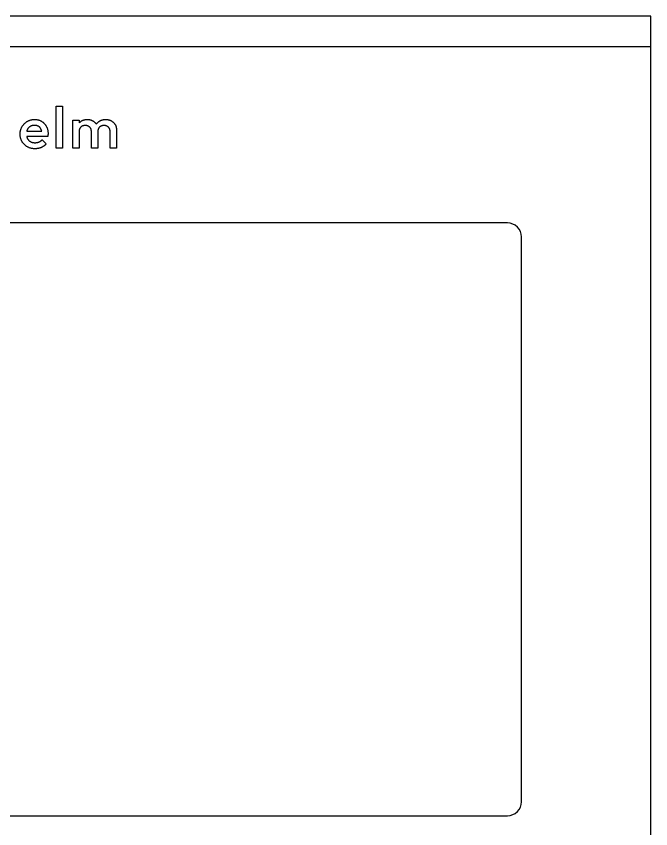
# Model space of a CAD drawing. Header units: millimetres. Extents: x 0 to 140, y 0 to 140.
# Drawn here: x 71.3 to 139.6, y 53 to 140.5 of the extents above; entities that cross this region are included whole.
import ezdxf

# ---------------------------------------------------------------- set-up
doc = ezdxf.new("R2010")
doc.units = ezdxf.units.MM
for name, color, linetype in [('CUTS', 5, 'Continuous'), ('ENGRAVE', 1, 'Continuous'), ('FACE', 8, 'Continuous')]:
    doc.layers.add(name, color=color, linetype=linetype)

msp = doc.modelspace()

# ---------------------------------------------------------------- linework, layer by layer
at = {"layer": 'CUTS'}
msp.add_lwpolyline([(15.4, 54.45), (124.2, 54.45, 0.414214), (125.7, 55.95), (125.7, 116.75, 0.414214), (124.2, 118.25), (15.4, 118.25, 0.414214), (13.9, 116.75), (13.9, 55.95, 0.414214)], format="xyb", close=True, dxfattribs=at)
at = {"layer": 'ENGRAVE'}
for points in [[(75.638, 126.3), (75.638, 130.839), (76.332, 130.839), (76.332, 126.3)], [(72.546, 126.442), (72.501, 126.468), (72.458, 126.495), (72.415, 126.524), (72.374, 126.554), (72.334, 126.585), (72.296, 126.617), (72.258, 126.651), (72.221, 126.685), (72.186, 126.721), (72.152, 126.758), (72.119, 126.797), (72.087, 126.836), (72.057, 126.877), (72.028, 126.919), (71.999, 126.962), (71.972, 127.006), (71.947, 127.051), (71.923, 127.097), (71.901, 127.144), (71.88, 127.191), (71.861, 127.239), (71.844, 127.288), (71.828, 127.337), (71.814, 127.388), (71.802, 127.438), (71.791, 127.49), (71.782, 127.542), (71.774, 127.595), (71.769, 127.648), (71.765, 127.703), (71.762, 127.757), (71.761, 127.813), (71.762, 127.869), (71.764, 127.924), (71.769, 127.978), (71.774, 128.031), (71.782, 128.084), (71.79, 128.136), (71.801, 128.187), (71.813, 128.238), (71.827, 128.288), (71.842, 128.337), (71.86, 128.385), (71.878, 128.433), (71.899, 128.48), (71.92, 128.526), (71.944, 128.572), (71.969, 128.617), (71.996, 128.661), (72.024, 128.704), (72.052, 128.745), (72.083, 128.786), (72.114, 128.825), (72.146, 128.863), (72.18, 128.9), (72.214, 128.936), (72.25, 128.971), (72.287, 129.004), (72.325, 129.037), (72.365, 129.068), (72.405, 129.098), (72.447, 129.127), (72.49, 129.155), (72.533, 129.181), (72.578, 129.206), (72.624, 129.23), (72.67, 129.252), (72.717, 129.272), (72.764, 129.291), (72.812, 129.308), (72.86, 129.323), (72.909, 129.337), (72.959, 129.349), (73.01, 129.36), (73.061, 129.369), (73.112, 129.376), (73.164, 129.382), (73.217, 129.386), (73.271, 129.388), (73.325, 129.389), (73.377, 129.388), (73.429, 129.386), (73.48, 129.382), (73.53, 129.377), (73.579, 129.37), (73.628, 129.362), (73.676, 129.352), (73.723, 129.34), (73.769, 129.327), (73.815, 129.313), (73.859, 129.297), (73.903, 129.279), (73.947, 129.26), (73.989, 129.24), (74.031, 129.217), (74.072, 129.194), (74.112, 129.169), (74.151, 129.143), (74.189, 129.115), (74.225, 129.087), (74.261, 129.057), (74.296, 129.027), (74.329, 128.995), (74.362, 128.962), (74.393, 128.928), (74.423, 128.893), (74.453, 128.856), (74.481, 128.819), (74.508, 128.78), (74.534, 128.741), (74.559, 128.7), (74.582, 128.658), (74.605, 128.615), (74.626, 128.571), (74.646, 128.527), (74.664, 128.482), (74.68, 128.436), (74.696, 128.389), (74.71, 128.342), (74.722, 128.294), (74.733, 128.245), (74.742, 128.195), (74.75, 128.145), (74.757, 128.094), (74.762, 128.042), (74.765, 127.99), (74.768, 127.936), (74.768, 127.882), (74.768, 127.873), (74.768, 127.863), (74.768, 127.854), (74.768, 127.844), (74.767, 127.835), (74.767, 127.825), (74.767, 127.816), (74.766, 127.806), (74.765, 127.796), (74.765, 127.787), (74.764, 127.777), (74.763, 127.767), (74.762, 127.757), (74.761, 127.748), (74.76, 127.738), (74.759, 127.728), (74.758, 127.718), (74.756, 127.708), (74.755, 127.698), (74.754, 127.688), (74.752, 127.677), (74.751, 127.667), (74.749, 127.656), (74.747, 127.645), (74.745, 127.634), (74.743, 127.623), (74.741, 127.612), (74.739, 127.601), (74.737, 127.589), (74.735, 127.578), (74.733, 127.566), (74.731, 127.555), (72.474, 127.555), (72.477, 127.54), (72.48, 127.525), (72.484, 127.51), (72.488, 127.496), (72.492, 127.482), (72.497, 127.467), (72.502, 127.453), (72.507, 127.44), (72.512, 127.426), (72.517, 127.412), (72.523, 127.399), (72.529, 127.386), (72.535, 127.372), (72.542, 127.359), (72.549, 127.347), (72.556, 127.334), (72.57, 127.308), (72.585, 127.282), (72.601, 127.257), (72.618, 127.233), (72.636, 127.209), (72.654, 127.187), (72.673, 127.165), (72.693, 127.144), (72.713, 127.124), (72.734, 127.104), (72.756, 127.085), (72.779, 127.067), (72.802, 127.05), (72.827, 127.034), (72.851, 127.018), (72.877, 127.003), (72.903, 126.989), (72.93, 126.976), (72.957, 126.963), (72.985, 126.952), (73.013, 126.941), (73.042, 126.932), (73.071, 126.923), (73.101, 126.915), (73.131, 126.909), (73.162, 126.903), (73.193, 126.898), (73.225, 126.894), (73.257, 126.89), (73.289, 126.888), (73.323, 126.887), (73.356, 126.886), (73.385, 126.887), (73.414, 126.888), (73.442, 126.889), (73.471, 126.891), (73.499, 126.894), (73.526, 126.898), (73.554, 126.902), (73.581, 126.907), (73.608, 126.912), (73.634, 126.918), (73.661, 126.925), (73.687, 126.932), (73.712, 126.94), (73.738, 126.949), (73.763, 126.958), (73.788, 126.968), (73.813, 126.979), (73.837, 126.99), (73.86, 127.002), (73.884, 127.014), (73.906, 127.027), (73.929, 127.04), (73.95, 127.054), (73.972, 127.069), (73.993, 127.084), (74.013, 127.1), (74.033, 127.117), (74.052, 127.134), (74.071, 127.151), (74.09, 127.17), (74.108, 127.188), (74.125, 127.208), (74.567, 126.76), (74.539, 126.728), (74.51, 126.698), (74.481, 126.668), (74.45, 126.639), (74.42, 126.611), (74.388, 126.584), (74.355, 126.558), (74.322, 126.533), (74.288, 126.509), (74.254, 126.486), (74.219, 126.464), (74.182, 126.443), (74.146, 126.423), (74.108, 126.404), (74.07, 126.386), (74.031, 126.369), (73.991, 126.353), (73.951, 126.338), (73.911, 126.324), (73.871, 126.311), (73.83, 126.3), (73.789, 126.289), (73.748, 126.279), (73.706, 126.27), (73.664, 126.262), (73.622, 126.256), (73.579, 126.25), (73.537, 126.245), (73.494, 126.242), (73.45, 126.239), (73.407, 126.237), (73.363, 126.237), (73.306, 126.238), (73.25, 126.24), (73.196, 126.244), (73.141, 126.25), (73.088, 126.257), (73.035, 126.266), (72.983, 126.276), (72.931, 126.288), (72.881, 126.302), (72.831, 126.317), (72.782, 126.334), (72.733, 126.352), (72.685, 126.372), (72.638, 126.394), (72.592, 126.417)], [(74.018, 128.334), (74.012, 128.348), (74.006, 128.362), (73.993, 128.385), (73.981, 128.407), (73.967, 128.429), (73.953, 128.451), (73.939, 128.471), (73.924, 128.491), (73.908, 128.51), (73.891, 128.529), (73.874, 128.546), (73.857, 128.563), (73.838, 128.58), (73.819, 128.596), (73.8, 128.611), (73.78, 128.625), (73.759, 128.639), (73.738, 128.652), (73.716, 128.664), (73.693, 128.675), (73.67, 128.686), (73.646, 128.696), (73.622, 128.705), (73.597, 128.713), (73.571, 128.72), (73.545, 128.727), (73.518, 128.733), (73.49, 128.738), (73.462, 128.743), (73.433, 128.746), (73.404, 128.749), (73.374, 128.751), (73.343, 128.752), (73.312, 128.752), (73.279, 128.752), (73.247, 128.751), (73.215, 128.748), (73.184, 128.745), (73.153, 128.741), (73.123, 128.736), (73.094, 128.731), (73.065, 128.724), (73.036, 128.716), (73.008, 128.708), (72.981, 128.699), (72.954, 128.689), (72.928, 128.677), (72.902, 128.666), (72.877, 128.653), (72.852, 128.639), (72.828, 128.624), (72.804, 128.609), (72.782, 128.593), (72.76, 128.577), (72.738, 128.559), (72.718, 128.541), (72.698, 128.523), (72.678, 128.503), (72.66, 128.483), (72.642, 128.463), (72.625, 128.441), (72.608, 128.419), (72.593, 128.396), (72.577, 128.373), (72.563, 128.349), (72.549, 128.324), (72.543, 128.312), (72.537, 128.3), (72.531, 128.288), (72.526, 128.276), (72.52, 128.263), (72.515, 128.251), (72.51, 128.239), (72.505, 128.226), (72.5, 128.213), (72.496, 128.201), (72.492, 128.188), (72.488, 128.175), (72.484, 128.162), (72.48, 128.149), (72.477, 128.135), (72.474, 128.122), (74.088, 128.122), (74.084, 128.138), (74.079, 128.155), (74.075, 128.171), (74.071, 128.187), (74.066, 128.202), (74.061, 128.218), (74.056, 128.233), (74.051, 128.248), (74.046, 128.263), (74.041, 128.278), (74.035, 128.292), (74.03, 128.306), (74.024, 128.32)], [(78.338, 129.213), (78.358, 129.226), (78.379, 129.238), (78.4, 129.25), (78.432, 129.267), (78.465, 129.283), (78.499, 129.298), (78.533, 129.311), (78.567, 129.324), (78.602, 129.335), (78.638, 129.345), (78.674, 129.354), (78.71, 129.363), (78.747, 129.37), (78.785, 129.376), (78.823, 129.38), (78.861, 129.384), (78.9, 129.387), (78.94, 129.389), (78.98, 129.389), (79.02, 129.389), (79.059, 129.387), (79.098, 129.384), (79.137, 129.38), (79.174, 129.376), (79.212, 129.37), (79.249, 129.363), (79.285, 129.354), (79.321, 129.345), (79.357, 129.335), (79.392, 129.324), (79.427, 129.311), (79.461, 129.298), (79.494, 129.283), (79.527, 129.267), (79.56, 129.25), (79.59, 129.233), (79.62, 129.216), (79.649, 129.197), (79.677, 129.178), (79.704, 129.158), (79.731, 129.137), (79.757, 129.115), (79.782, 129.093), (79.806, 129.07), (79.83, 129.046), (79.853, 129.021), (79.875, 128.995), (79.897, 128.969), (79.918, 128.942), (79.938, 128.914), (79.957, 128.885), (79.978, 128.913), (79.999, 128.94), (80.021, 128.967), (80.044, 128.993), (80.068, 129.018), (80.092, 129.043), (80.117, 129.066), (80.143, 129.09), (80.169, 129.112), (80.196, 129.134), (80.224, 129.155), (80.252, 129.176), (80.281, 129.195), (80.311, 129.214), (80.342, 129.233), (80.373, 129.25), (80.406, 129.267), (80.44, 129.283), (80.474, 129.298), (80.509, 129.311), (80.544, 129.324), (80.58, 129.335), (80.615, 129.345), (80.652, 129.354), (80.689, 129.363), (80.726, 129.37), (80.764, 129.376), (80.802, 129.38), (80.841, 129.384), (80.88, 129.387), (80.919, 129.389), (80.959, 129.389), (81, 129.389), (81.04, 129.387), (81.08, 129.384), (81.119, 129.38), (81.158, 129.376), (81.196, 129.37), (81.234, 129.363), (81.271, 129.354), (81.308, 129.345), (81.344, 129.335), (81.38, 129.324), (81.416, 129.311), (81.45, 129.298), (81.485, 129.283), (81.519, 129.267), (81.552, 129.25), (81.585, 129.233), (81.616, 129.214), (81.647, 129.194), (81.678, 129.174), (81.707, 129.153), (81.735, 129.13), (81.763, 129.107), (81.79, 129.083), (81.816, 129.058), (81.841, 129.033), (81.865, 129.006), (81.889, 128.979), (81.911, 128.95), (81.933, 128.921), (81.954, 128.891), (81.974, 128.86), (81.993, 128.828), (82.011, 128.795), (82.028, 128.761), (82.043, 128.727), (82.057, 128.692), (82.07, 128.656), (82.082, 128.62), (82.092, 128.582), (82.102, 128.544), (82.11, 128.505), (82.116, 128.465), (82.122, 128.425), (82.126, 128.383), (82.129, 128.341), (82.131, 128.298), (82.132, 128.254), (82.132, 126.3), (81.438, 126.3), (81.438, 128.103), (81.438, 128.14), (81.435, 128.177), (81.432, 128.212), (81.427, 128.246), (81.42, 128.279), (81.412, 128.311), (81.402, 128.342), (81.391, 128.372), (81.379, 128.401), (81.365, 128.428), (81.349, 128.455), (81.332, 128.481), (81.314, 128.505), (81.294, 128.529), (81.272, 128.551), (81.249, 128.573), (81.225, 128.593), (81.201, 128.612), (81.175, 128.629), (81.149, 128.646), (81.122, 128.661), (81.095, 128.675), (81.067, 128.687), (81.038, 128.698), (81.009, 128.708), (80.978, 128.716), (80.947, 128.723), (80.916, 128.729), (80.884, 128.734), (80.851, 128.737), (80.817, 128.739), (80.783, 128.74), (80.76, 128.739), (80.738, 128.739), (80.715, 128.737), (80.693, 128.735), (80.672, 128.732), (80.65, 128.729), (80.629, 128.725), (80.608, 128.721), (80.587, 128.716), (80.567, 128.71), (80.546, 128.704), (80.526, 128.697), (80.506, 128.69), (80.487, 128.682), (80.468, 128.673), (80.449, 128.664), (80.43, 128.654), (80.412, 128.644), (80.394, 128.633), (80.377, 128.622), (80.36, 128.61), (80.344, 128.598), (80.328, 128.585), (80.313, 128.572), (80.298, 128.558), (80.284, 128.544), (80.27, 128.529), (80.257, 128.513), (80.244, 128.497), (80.232, 128.481), (80.22, 128.464), (80.209, 128.447), (80.198, 128.429), (80.188, 128.41), (80.179, 128.391), (80.17, 128.372), (80.162, 128.352), (80.155, 128.332), (80.149, 128.311), (80.143, 128.29), (80.138, 128.268), (80.133, 128.246), (80.129, 128.223), (80.126, 128.2), (80.124, 128.177), (80.122, 128.153), (80.121, 128.128), (80.121, 128.103), (80.121, 126.3), (79.427, 126.3), (79.427, 128.103), (79.427, 128.14), (79.424, 128.177), (79.421, 128.212), (79.415, 128.246), (79.409, 128.279), (79.401, 128.311), (79.391, 128.342), (79.38, 128.372), (79.367, 128.401), (79.353, 128.428), (79.338, 128.455), (79.321, 128.481), (79.302, 128.505), (79.282, 128.529), (79.261, 128.551), (79.238, 128.573), (79.214, 128.593), (79.19, 128.612), (79.164, 128.629), (79.138, 128.646), (79.111, 128.661), (79.084, 128.675), (79.056, 128.687), (79.027, 128.698), (78.997, 128.708), (78.967, 128.716), (78.936, 128.723), (78.905, 128.729), (78.873, 128.734), (78.84, 128.737), (78.806, 128.739), (78.772, 128.74), (78.748, 128.739), (78.725, 128.739), (78.702, 128.737), (78.68, 128.735), (78.657, 128.732), (78.636, 128.729), (78.614, 128.725), (78.593, 128.721), (78.572, 128.716), (78.551, 128.71), (78.531, 128.704), (78.511, 128.697), (78.491, 128.69), (78.472, 128.682), (78.453, 128.673), (78.434, 128.664), (78.416, 128.654), (78.398, 128.644), (78.381, 128.633), (78.364, 128.622), (78.348, 128.61), (78.332, 128.598), (78.316, 128.585), (78.301, 128.572), (78.287, 128.558), (78.273, 128.544), (78.259, 128.529), (78.246, 128.513), (78.233, 128.497), (78.221, 128.481), (78.209, 128.464), (78.198, 128.447), (78.187, 128.429), (78.177, 128.41), (78.168, 128.391), (78.159, 128.372), (78.151, 128.352), (78.144, 128.332), (78.138, 128.311), (78.132, 128.29), (78.127, 128.268), (78.122, 128.246), (78.118, 128.223), (78.115, 128.2), (78.113, 128.177), (78.111, 128.153), (78.11, 128.128), (78.11, 128.103), (78.11, 126.3), (77.416, 126.3), (77.416, 129.326), (78.11, 129.326), (78.11, 129.017), (78.125, 129.034), (78.14, 129.051), (78.156, 129.068), (78.173, 129.084), (78.189, 129.1), (78.207, 129.115), (78.224, 129.13), (78.242, 129.145), (78.26, 129.159), (78.279, 129.173), (78.298, 129.187), (78.318, 129.2)]]:
    msp.add_lwpolyline(points, close=True, dxfattribs=at)
at = {"layer": 'FACE'}
msp.add_line((0, 137.256), (139.6, 137.256), dxfattribs=at)
msp.add_lwpolyline([(0, 0), (139.6, 0), (139.6, 140.5), (0, 140.5)], close=True, dxfattribs=at)

doc.saveas('drawing.dxf')
